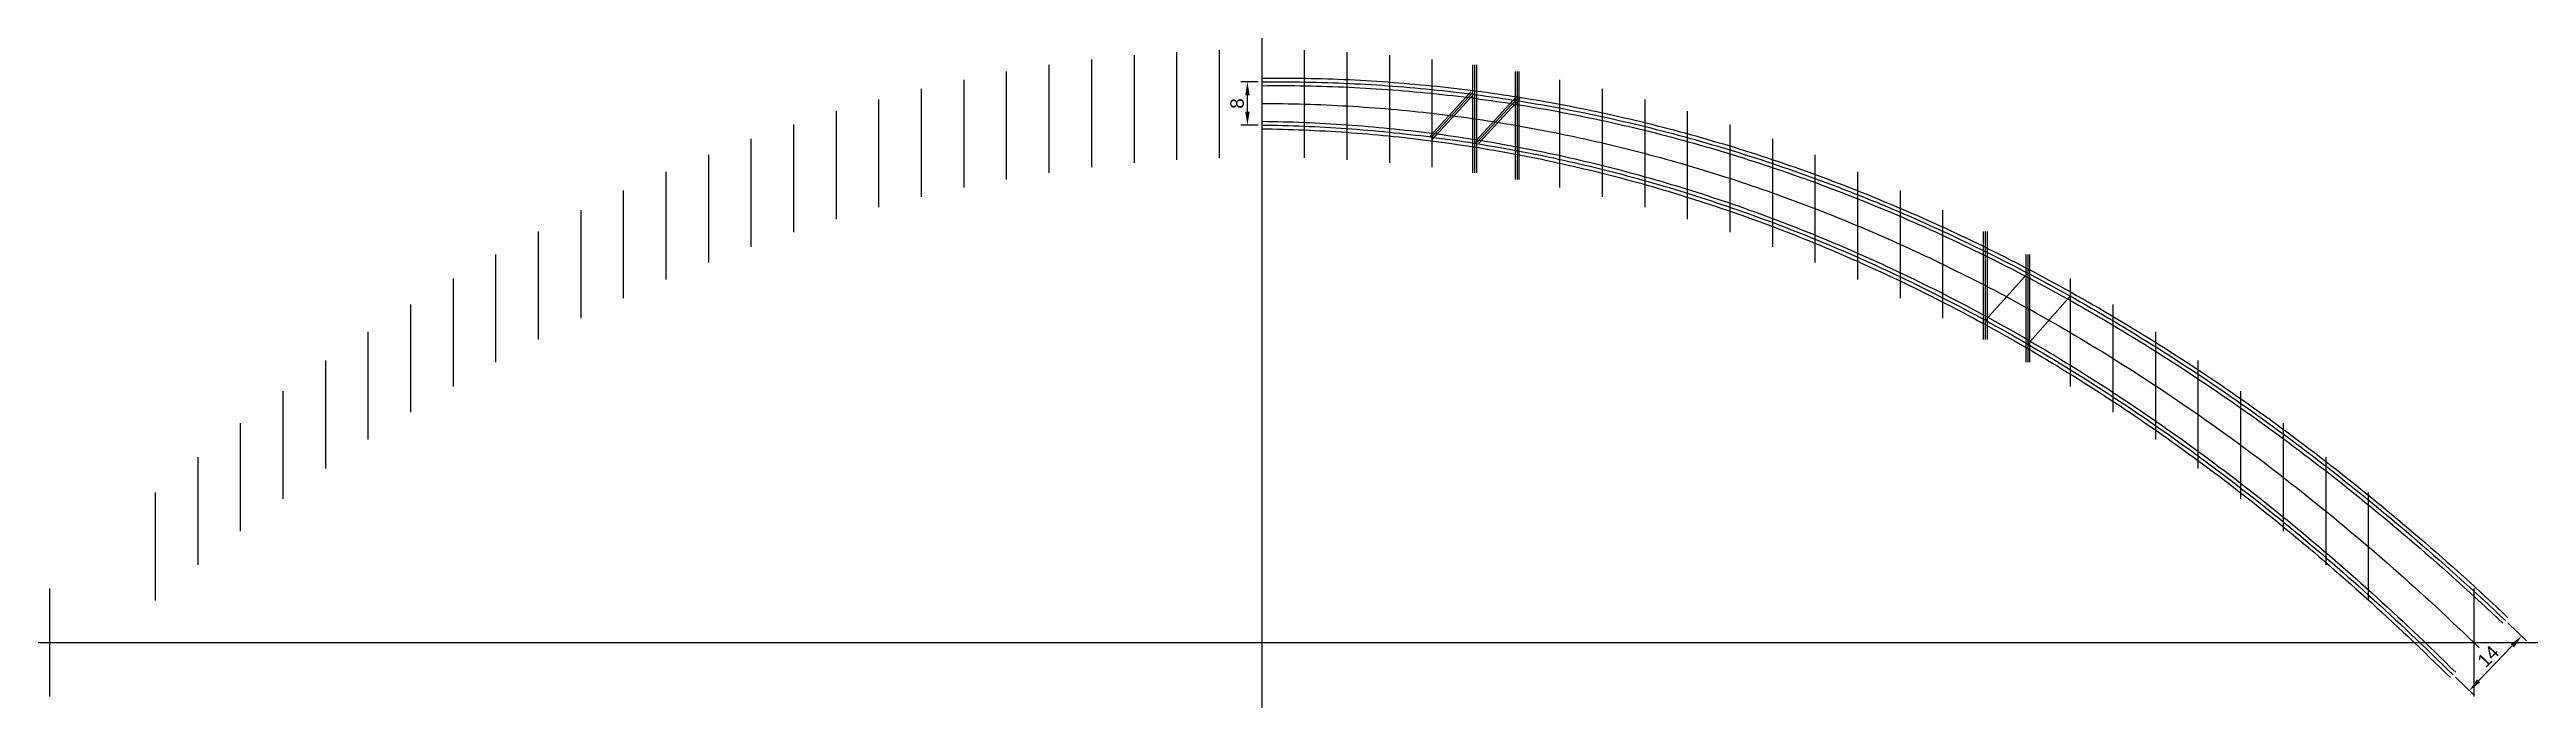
# Model space of a CAD drawing. Header units: millimetres. Extents: x -225 to 235, y -110 to 10.
import ezdxf

# ---------------------------------------------------------------- set-up
doc = ezdxf.new("R2010")
doc.units = ezdxf.units.MM
doc.styles.get("Standard").update_dxf_attribs({"font": 'arial.ttf'})
doc.dimstyles.new('ISO-25', dxfattribs={"dimtxt": 2.5, "dimasz": 2.5, "dimexe": 1.25, "dimexo": 0.625, "dimtad": 1, "dimtxsty": 'Standard', "dimcen": 2.5, "dimadec": 0, "dimazin": 0, "dimtfac": 1, "dimtmove": 0, "dimatfit": 3, "dimfxl": 0, "dimarcsym": 0})

# ---------------------------------------------------------------- blocks, each defined once
blk = doc.blocks.new('a')
for p, q in [((-3.74, -3.03), (4.47, 4.67)), ((-3.5, -3.29), (4.72, 4.43)), ((-3.26, -3.54), (4.98, 4.19))]:
    blk.add_line(p, q)
blk = doc.blocks.new('*D3')
at = {"color": 0, "lineweight": -2, "transparency": 16777216}
for p, q in [((231.3, -96.35), (234.77, -99.69)), ((232.14, -100.62), (225.89, -107.11)), ((221.6, -106.44), (225.06, -109.78))]:
    blk.add_line(p, q, dxfattribs=at)
at = {"color": 0, "transparency": 16777216}
for points in [[(231.84, -100.33), (232.44, -100.91), (233.87, -98.82)], [(225.59, -106.82), (226.19, -107.4), (224.16, -108.91)]]:
    blk.add_solid(points, dxfattribs=at)
at = {"layer": 'Defpoints', "color": 0, "transparency": 16777216}
for p in [(230.85, -95.92), (221.15, -106.01), (224.16, -108.91)]:
    blk.add_point(p, dxfattribs=at)
at = {"color": 0, "transparency": 16777216, "insert": (227.66, -102.56), "char_height": 2.5, "attachment_point": 5, "rotation": 46.0917}
blk.add_mtext('14', dxfattribs=at)
blk = doc.blocks.new('*D4')
at = {"color": 0, "lineweight": -2, "transparency": 16777216}
for p, q in [((-0.63, 4), (-3.9, 4)), ((-2.65, -1.5), (-2.65, 1.5)), ((-0.63, -4), (-3.9, -4))]:
    blk.add_line(p, q, dxfattribs=at)
at = {"color": 0, "transparency": 16777216}
for points in [[(-3.06, 1.5), (-2.23, 1.5), (-2.65, 4)], [(-3.06, -1.5), (-2.23, -1.5), (-2.65, -4)]]:
    blk.add_solid(points, dxfattribs=at)
at = {"layer": 'Defpoints', "color": 0, "transparency": 16777216}
for p in [(-2.65, 4), (0, 4), (0, -4)]:
    blk.add_point(p, dxfattribs=at)
at = {"color": 0, "transparency": 16777216, "insert": (-4.55, 0), "char_height": 2.5, "attachment_point": 5, "rotation": 90}
blk.add_mtext('8', dxfattribs=at)

msp = doc.modelspace()

# ---------------------------------------------------------------- linework, layer by layer
for p, q in [((-15.8, 9.546), (-15.8, -10.454)), ((-7.9, 9.887), (-7.9, -10.113)), ((0, 10), (0, -10)), ((0, 10), (0, -10)), ((7.9, 9.887), (7.9, -10.113)), ((15.8, 9.546), (15.8, -10.454)), ((-47.4, 5.903), (-47.4, -14.097)), ((-39.5, 7.158), (-39.5, -12.842)), ((-31.6, 8.183), (-31.6, -11.817)), ((-23.7, 8.979), (-23.7, -11.021)), ((23.7, 8.979), (23.7, -11.021)), ((31.6, 8.183), (31.6, -11.817)), ((39.15, 7.158), (39.15, -12.842)), ((39.5, 7.158), (39.5, -12.842)), ((39.85, 7.158), (39.85, -12.842)), ((47.05, 5.903), (47.05, -14.097)), ((47.4, 5.903), (47.4, -14.097)), ((47.75, 5.903), (47.75, -14.097)), ((-71.1, 0.738), (-71.1, -19.262)), ((-63.2, 2.695), (-63.2, -17.305)), ((-55.3, 4.416), (-55.3, -15.584)), ((55.3, 4.416), (55.3, -15.584)), ((63.2, 2.695), (63.2, -17.305)), ((71.1, 0.738), (71.1, -19.262)), ((-86.9, -3.894), (-86.9, -23.894)), ((-79, -1.457), (-79, -21.457)), ((79, -1.457), (79, -21.457)), ((86.9, -3.894), (86.9, -23.894)), ((-94.8, -6.574), (-94.8, -26.574)), ((39.85, -6.715), (39.739, -7.407)), ((94.8, -6.574), (94.8, -26.574)), ((-110.6, -12.681), (-110.6, -32.681)), ((-102.7, -9.502), (-102.7, -29.502)), ((102.7, -9.502), (102.7, -29.502)), ((110.6, -12.681), (110.6, -32.681)), ((-118.5, -16.115), (-118.5, -36.115)), ((118.5, -16.115), (118.5, -36.115)), ((-126.4, -19.809), (-126.4, -39.809)), ((126.4, -19.809), (126.4, -39.809)), ((-134.3, -23.766), (-134.3, -43.766)), ((133.95, -23.766), (133.95, -43.766)), ((134.3, -23.766), (134.3, -43.766)), ((134.65, -23.766), (134.65, -43.766)), ((-142.2, -27.992), (-142.2, -47.992)), ((142.2, -31.463), (134.334, -40.215)), ((141.85, -27.992), (141.85, -47.992)), ((142.2, -27.992), (142.2, -47.992)), ((142.55, -27.992), (142.55, -47.992)), ((-150.1, -32.493), (-150.1, -52.493)), ((150.1, -35.745), (142.2, -44.643)), ((150.1, -32.493), (150.1, -52.493)), ((-158, -37.274), (-158, -57.274)), ((158, -37.274), (158, -57.274)), ((-165.9, -42.34), (-165.9, -62.34)), ((165.9, -42.34), (165.9, -62.34)), ((-173.8, -47.698), (-173.8, -67.698)), ((173.8, -47.698), (173.8, -67.698)), ((-181.7, -53.355), (-181.7, -73.355)), ((181.7, -53.355), (181.7, -73.355)), ((-189.6, -59.318), (-189.6, -79.318)), ((189.6, -59.318), (189.6, -79.318)), ((-197.5, -65.594), (-197.5, -85.594)), ((197.5, -65.594), (197.5, -85.594)), ((-205.4, -72.191), (-205.4, -92.191)), ((205.4, -72.191), (205.4, -92.191)), ((-225, -90), (-225, -110)), ((225, -90), (225, -110))]:
    msp.add_line(p, q)
for p, direction in [((0, 0), (0, -1)), ((225, -100), (1, 0))]:
    msp.add_xline(p, direction)
for points in [[(-0.007, 4.7), (1.009, 4.71), (2.026, 4.716), (3.043, 4.719), (4.061, 4.718), (5.078, 4.713), (6.096, 4.705), (7.113, 4.693), (8.131, 4.677), (9.149, 4.657), (10.167, 4.634), (11.185, 4.607), (12.203, 4.577), (13.221, 4.542), (14.239, 4.504), (15.258, 4.463), (16.276, 4.417), (17.294, 4.368), (18.313, 4.315), (19.332, 4.258), (20.35, 4.198), (21.369, 4.134), (22.388, 4.066), (23.407, 3.995), (24.426, 3.92), (25.445, 3.841), (26.464, 3.758), (27.483, 3.672), (28.503, 3.582), (29.522, 3.488), (30.542, 3.39), (31.561, 3.289), (32.581, 3.184), (33.6, 3.075), (34.62, 2.963), (35.64, 2.847), (36.66, 2.726), (37.68, 2.603), (38.7, 2.475), (39.72, 2.344), (40.74, 2.209), (41.761, 2.07), (42.781, 1.928), (43.802, 1.781), (44.822, 1.631), (45.843, 1.477), (46.863, 1.319), (47.884, 1.158), (48.905, 0.993), (49.926, 0.824), (50.947, 0.651), (51.968, 0.474), (52.989, 0.294), (54.01, 0.11), (55.031, -0.078), (56.052, -0.27), (57.074, -0.466), (58.095, -0.666), (59.116, -0.869), (60.138, -1.076), (61.159, -1.287), (62.181, -1.502), (63.203, -1.721), (64.225, -1.943), (65.247, -2.17), (66.268, -2.4), (67.29, -2.634), (68.312, -2.872), (69.335, -3.114), (70.357, -3.36), (71.379, -3.609), (72.401, -3.863), (73.424, -4.12), (74.446, -4.381), (75.468, -4.647), (76.491, -4.916), (77.514, -5.189), (78.536, -5.466), (79.559, -5.747), (80.582, -6.032), (81.604, -6.32), (82.627, -6.613), (83.65, -6.91), (84.673, -7.211), (85.696, -7.515), (86.719, -7.824), (87.742, -8.136), (88.766, -8.453), (89.789, -8.773), (90.812, -9.098), (91.836, -9.426), (92.859, -9.759), (93.882, -10.095), (94.906, -10.436), (95.93, -10.781), (96.953, -11.129), (97.977, -11.482), (99.001, -11.839), (100.024, -12.2), (101.048, -12.564), (102.072, -12.933), (103.096, -13.306), (104.12, -13.684), (105.144, -14.065), (106.168, -14.45), (107.192, -14.84), (108.216, -15.233), (109.24, -15.631), (110.265, -16.033), (111.289, -16.438), (112.313, -16.849), (113.338, -17.263), (114.362, -17.681), (115.387, -18.104), (116.411, -18.531), (117.436, -18.962), (118.46, -19.397), (119.485, -19.836), (120.51, -20.28), (121.534, -20.728), (122.559, -21.18), (123.584, -21.636), (124.609, -22.097), (125.634, -22.562), (126.659, -23.031), (127.684, -23.504), (128.709, -23.982), (129.734, -24.464), (130.759, -24.95), (131.784, -25.441), (132.809, -25.936), (133.834, -26.435), (134.86, -26.939), (135.885, -27.447), (136.91, -27.959), (137.936, -28.476), (138.961, -28.997), (139.987, -29.523), (141.012, -30.053), (142.037, -30.587), (143.063, -31.126), (144.089, -31.669), (145.114, -32.217), (146.14, -32.769), (147.166, -33.326), (148.191, -33.887), (149.217, -34.453), (150.243, -35.023), (151.269, -35.597), (152.294, -36.177), (153.32, -36.76), (154.346, -37.349), (155.372, -37.941), (156.398, -38.539), (157.424, -39.141), (158.45, -39.748), (159.476, -40.359), (160.502, -40.975), (161.528, -41.595), (162.554, -42.22), (163.581, -42.85), (164.607, -43.485), (165.633, -44.124), (166.659, -44.768), (167.686, -45.416), (168.712, -46.07), (169.738, -46.728), (170.765, -47.39), (171.791, -48.058), (172.817, -48.73), (173.844, -49.407), (174.87, -50.089), (175.897, -50.776), (176.923, -51.468), (177.95, -52.164), (178.977, -52.865), (180.003, -53.571), (181.03, -54.282), (182.056, -54.998), (183.083, -55.719), (184.11, -56.445), (185.137, -57.176), (186.163, -57.911), (187.19, -58.652), (188.217, -59.397), (189.244, -60.148), (190.271, -60.904), (191.297, -61.664), (192.324, -62.43), (193.351, -63.201), (194.378, -63.976), (195.405, -64.757), (196.432, -65.543), (197.459, -66.334), (198.486, -67.13), (199.513, -67.932), (200.54, -68.738), (201.567, -69.55), (202.594, -70.367), (203.621, -71.189), (204.649, -72.016), (205.676, -72.849), (206.703, -73.687), (207.73, -74.53), (208.757, -75.378), (209.785, -76.232), (210.812, -77.091), (211.839, -77.955), (212.867, -78.825), (213.894, -79.7), (214.921, -80.581), (215.949, -81.467), (216.976, -82.358), (218.003, -83.255), (219.031, -84.157), (220.058, -85.065), (221.086, -85.978), (222.113, -86.896), (223.141, -87.821), (224.168, -88.751), (225.196, -89.686), (226.224, -90.627), (227.251, -91.573), (228.279, -92.526), (229.306, -93.483), (230.337, -94.449), (231.34, -95.415)], [(0, 4), (1.015, 4.01), (2.029, 4.016), (3.044, 4.019), (4.059, 4.018), (5.074, 4.013), (6.089, 4.005), (7.104, 3.993), (8.119, 3.977), (9.134, 3.958), (10.15, 3.934), (11.165, 3.908), (12.181, 3.877), (13.196, 3.843), (14.212, 3.805), (15.228, 3.763), (16.243, 3.718), (17.259, 3.669), (18.275, 3.616), (19.291, 3.56), (20.308, 3.499), (21.324, 3.436), (22.34, 3.368), (23.357, 3.297), (24.373, 3.222), (25.39, 3.143), (26.406, 3.061), (27.423, 2.974), (28.44, 2.885), (29.457, 2.791), (30.474, 2.694), (31.491, 2.593), (32.508, 2.488), (33.525, 2.379), (34.542, 2.267), (35.559, 2.151), (36.577, 2.031), (37.594, 1.908), (38.612, 1.781), (39.63, 1.65), (40.647, 1.515), (41.665, 1.377), (42.683, 1.234), (43.701, 1.088), (44.719, 0.939), (45.737, 0.785), (46.755, 0.628), (47.773, 0.467), (48.792, 0.302), (49.81, 0.133), (50.828, -0.039), (51.847, -0.215), (52.866, -0.395), (53.884, -0.579), (54.903, -0.767), (55.922, -0.958), (56.941, -1.153), (57.959, -1.352), (58.978, -1.555), (59.998, -1.762), (61.017, -1.972), (62.036, -2.187), (63.055, -2.405), (64.074, -2.627), (65.094, -2.853), (66.113, -3.082), (67.133, -3.316), (68.152, -3.553), (69.172, -3.795), (70.192, -4.04), (71.212, -4.289), (72.231, -4.542), (73.251, -4.799), (74.271, -5.059), (75.291, -5.324), (76.312, -5.592), (77.332, -5.865), (78.352, -6.141), (79.372, -6.421), (80.393, -6.706), (81.413, -6.994), (82.433, -7.286), (83.454, -7.582), (84.475, -7.882), (85.495, -8.186), (86.516, -8.494), (87.537, -8.805), (88.558, -9.121), (89.578, -9.441), (90.599, -9.765), (91.62, -10.093), (92.641, -10.424), (93.663, -10.76), (94.684, -11.1), (95.705, -11.444), (96.726, -11.792), (97.748, -12.143), (98.769, -12.499), (99.79, -12.859), (100.812, -13.223), (101.834, -13.592), (102.855, -13.964), (103.877, -14.34), (104.899, -14.72), (105.92, -15.105), (106.942, -15.493), (107.964, -15.886), (108.986, -16.283), (110.008, -16.684), (111.03, -17.089), (112.052, -17.498), (113.074, -17.911), (114.096, -18.329), (115.119, -18.751), (116.141, -19.176), (117.163, -19.606), (118.186, -20.041), (119.208, -20.479), (120.23, -20.922), (121.253, -21.369), (122.276, -21.82), (123.298, -22.275), (124.321, -22.735), (125.344, -23.199), (126.366, -23.667), (127.389, -24.139), (128.412, -24.616), (129.435, -25.097), (130.458, -25.582), (131.481, -26.072), (132.504, -26.566), (133.527, -27.064), (134.55, -27.567), (135.573, -28.073), (136.596, -28.585), (137.62, -29.101), (138.643, -29.621), (139.666, -30.145), (140.69, -30.674), (141.713, -31.207), (142.736, -31.745), (143.76, -32.287), (144.783, -32.834), (145.807, -33.385), (146.831, -33.94), (147.854, -34.5), (148.878, -35.065), (149.902, -35.634), (150.925, -36.207), (151.949, -36.786), (152.973, -37.368), (153.997, -37.955), (155.021, -38.547), (156.045, -39.143), (157.069, -39.744), (158.093, -40.35), (159.117, -40.96), (160.141, -41.574), (161.165, -42.194), (162.189, -42.818), (163.214, -43.446), (164.238, -44.079), (165.262, -44.717), (166.286, -45.36), (167.311, -46.007), (168.335, -46.66), (169.36, -47.316), (170.384, -47.978), (171.408, -48.644), (172.433, -49.315), (173.458, -49.991), (174.482, -50.672), (175.507, -51.357), (176.531, -52.048), (177.556, -52.743), (178.581, -53.443), (179.606, -54.148), (180.63, -54.857), (181.655, -55.572), (182.68, -56.291), (183.705, -57.016), (184.73, -57.745), (185.755, -58.48), (186.78, -59.219), (187.805, -59.963), (188.83, -60.712), (189.855, -61.467), (190.88, -62.226), (191.905, -62.99), (192.93, -63.76), (193.955, -64.534), (194.98, -65.314), (196.006, -66.098), (197.031, -66.888), (198.056, -67.683), (199.082, -68.483), (200.107, -69.288), (201.132, -70.099), (202.158, -70.914), (203.183, -71.735), (204.209, -72.561), (205.234, -73.392), (206.26, -74.229), (207.285, -75.07), (208.311, -75.917), (209.336, -76.77), (210.362, -77.627), (211.388, -78.49), (212.413, -79.359), (213.439, -80.232), (214.465, -81.111), (215.491, -81.996), (216.517, -82.886), (217.542, -83.781), (218.568, -84.682), (219.594, -85.588), (220.62, -86.5), (221.646, -87.418), (222.672, -88.34), (223.698, -89.269), (224.724, -90.203), (225.75, -91.142), (226.776, -92.088), (227.802, -93.038), (228.828, -93.995), (229.855, -94.957), (230.855, -95.919)], [(0, 0), (1, -0.002), (2, -0.007), (3, -0.016), (4, -0.029), (5, -0.045), (6, -0.065), (7, -0.089), (8, -0.116), (9, -0.147), (10, -0.182), (11, -0.22), (12, -0.262), (13, -0.307), (14, -0.356), (15, -0.409), (16, -0.465), (17, -0.525), (18, -0.589), (19, -0.656), (20, -0.727), (21, -0.802), (22, -0.88), (23, -0.962), (24, -1.048), (25, -1.137), (26, -1.23), (27, -1.326), (28, -1.426), (29, -1.53), (30, -1.638), (31, -1.749), (32, -1.864), (33, -1.982), (34, -2.104), (35, -2.23), (36, -2.36), (37, -2.493), (38, -2.63), (39, -2.77), (40, -2.915), (41, -3.063), (42, -3.214), (43, -3.37), (44, -3.529), (45, -3.692), (46, -3.858), (47, -4.028), (48, -4.202), (49, -4.38), (50, -4.561), (51, -4.746), (52, -4.935), (53, -5.127), (54, -5.324), (55, -5.524), (56, -5.727), (57, -5.935), (58, -6.146), (59, -6.361), (60, -6.58), (61, -6.803), (62, -7.029), (63, -7.259), (64, -7.493), (65, -7.73), (66, -7.972), (67, -8.217), (68, -8.466), (69, -8.719), (70, -8.976), (71, -9.236), (72, -9.5), (73, -9.768), (74, -10.04), (75, -10.316), (76, -10.596), (77, -10.879), (78, -11.166), (79, -11.457), (80, -11.752), (81, -12.051), (82, -12.354), (83, -12.661), (84, -12.971), (85, -13.286), (86, -13.604), (87, -13.926), (88, -14.252), (89, -14.582), (90, -14.916), (91, -15.254), (92, -15.596), (93, -15.942), (94, -16.291), (95, -16.645), (96, -17.003), (97, -17.364), (98, -17.73), (99, -18.1), (100, -18.473), (101, -18.851), (102, -19.232), (103, -19.618), (104, -20.008), (105, -20.401), (106, -20.799), (107, -21.201), (108, -21.607), (109, -22.017), (110, -22.431), (111, -22.849), (112, -23.271), (113, -23.697), (114, -24.127), (115, -24.562), (116, -25.001), (117, -25.443), (118, -25.89), (119, -26.341), (120, -26.796), (121, -27.256), (122, -27.719), (123, -28.187), (124, -28.659), (125, -29.135), (126, -29.615), (127, -30.1), (128, -30.589), (129, -31.082), (130, -31.579), (131, -32.081), (132, -32.586), (133, -33.096), (134, -33.611), (135, -34.13), (136, -34.653), (137, -35.18), (138, -35.712), (139, -36.248), (140, -36.788), (141, -37.333), (142, -37.882), (143, -38.436), (144, -38.994), (145, -39.556), (146, -40.123), (147, -40.694), (148, -41.27), (149, -41.85), (150, -42.434), (151, -43.023), (152, -43.617), (153, -44.215), (154, -44.818), (155, -45.425), (156, -46.037), (157, -46.653), (158, -47.274), (159, -47.899), (160, -48.529), (161, -49.163), (162, -49.803), (163, -50.446), (164, -51.095), (165, -51.748), (166, -52.406), (167, -53.068), (168, -53.735), (169, -54.407), (170, -55.084), (171, -55.765), (172, -56.451), (173, -57.142), (174, -57.838), (175, -58.538), (176, -59.243), (177, -59.953), (178, -60.668), (179, -61.388), (180, -62.112), (181, -62.842), (182, -63.576), (183, -64.315), (184, -65.059), (185, -65.808), (186, -66.562), (187, -67.321), (188, -68.085), (189, -68.854), (190, -69.628), (191, -70.407), (192, -71.191), (193, -71.98), (194, -72.774), (195, -73.574), (196, -74.378), (197, -75.187), (198, -76.002), (199, -76.822), (200, -77.647), (201, -78.477), (202, -79.312), (203, -80.153), (204, -80.999), (205, -81.85), (206, -82.706), (207, -83.567), (208, -84.434), (209, -85.306), (210, -86.184), (211, -87.067), (212, -87.955), (213, -88.849), (214, -89.748), (215, -90.652), (216, -91.562), (217, -92.478), (218, -93.399), (219, -94.325), (220, -95.257), (221, -96.194), (222, -97.137), (223, -98.086), (224, -99.04), (225, -100), (226, -100.963)], [(0.007, 3.3), (1.02, 3.31), (2.032, 3.316), (3.045, 3.319), (4.057, 3.318), (5.069, 3.313), (6.082, 3.305), (7.094, 3.293), (8.107, 3.277), (9.12, 3.258), (10.132, 3.235), (11.145, 3.208), (12.158, 3.177), (13.171, 3.143), (14.184, 3.105), (15.198, 3.064), (16.211, 3.019), (17.224, 2.97), (18.238, 2.917), (19.251, 2.861), (20.265, 2.801), (21.279, 2.737), (22.292, 2.67), (23.306, 2.598), (24.32, 2.524), (25.334, 2.445), (26.348, 2.363), (27.363, 2.277), (28.377, 2.187), (29.391, 2.094), (30.406, 1.997), (31.42, 1.896), (32.435, 1.792), (33.449, 1.683), (34.464, 1.571), (35.479, 1.456), (36.494, 1.336), (37.509, 1.213), (38.524, 1.086), (39.539, 0.956), (40.554, 0.821), (41.569, 0.683), (42.585, 0.541), (43.6, 0.396), (44.616, 0.246), (45.631, 0.093), (46.647, -0.064), (47.663, -0.224), (48.679, -0.389), (49.694, -0.557), (50.71, -0.729), (51.726, -0.905), (52.742, -1.084), (53.759, -1.268), (54.775, -1.455), (55.791, -1.646), (56.808, -1.841), (57.824, -2.039), (58.841, -2.241), (59.857, -2.448), (60.874, -2.658), (61.891, -2.871), (62.907, -3.089), (63.924, -3.311), (64.941, -3.536), (65.958, -3.765), (66.975, -3.998), (67.992, -4.235), (69.01, -4.476), (70.027, -4.72), (71.044, -4.969), (72.062, -5.221), (73.079, -5.477), (74.097, -5.737), (75.114, -6.001), (76.132, -6.269), (77.15, -6.541), (78.168, -6.817), (79.186, -7.096), (80.204, -7.38), (81.222, -7.667), (82.24, -7.958), (83.258, -8.254), (84.276, -8.553), (85.294, -8.856), (86.313, -9.163), (87.331, -9.474), (88.35, -9.79), (89.368, -10.109), (90.387, -10.432), (91.405, -10.759), (92.424, -11.09), (93.443, -11.425), (94.462, -11.764), (95.48, -12.107), (96.499, -12.454), (97.518, -12.805), (98.538, -13.16), (99.557, -13.519), (100.576, -13.882), (101.595, -14.25), (102.614, -14.621), (103.634, -14.996), (104.653, -15.376), (105.673, -15.76), (106.692, -16.147), (107.712, -16.539), (108.731, -16.935), (109.751, -17.335), (110.771, -17.739), (111.791, -18.147), (112.811, -18.56), (113.831, -18.976), (114.851, -19.397), (115.871, -19.822), (116.891, -20.251), (117.911, -20.685), (118.931, -21.122), (119.951, -21.564), (120.972, -22.01), (121.992, -22.46), (123.012, -22.914), (124.033, -23.373), (125.053, -23.836), (126.074, -24.303), (127.095, -24.774), (128.115, -25.25), (129.136, -25.73), (130.157, -26.214), (131.177, -26.703), (132.198, -27.196), (133.219, -27.693), (134.24, -28.194), (135.261, -28.7), (136.282, -29.21), (137.303, -29.725), (138.325, -30.244), (139.346, -30.767), (140.367, -31.295), (141.388, -31.827), (142.41, -32.364), (143.431, -32.905), (144.453, -33.451), (145.474, -34.001), (146.496, -34.555), (147.517, -35.114), (148.539, -35.677), (149.561, -36.245), (150.582, -36.818), (151.604, -37.395), (152.626, -37.976), (153.648, -38.562), (154.67, -39.152), (155.692, -39.748), (156.714, -40.347), (157.736, -40.952), (158.758, -41.56), (159.78, -42.174), (160.802, -42.792), (161.824, -43.415), (162.846, -44.042), (163.869, -44.674), (164.891, -45.311), (165.913, -45.952), (166.936, -46.599), (167.958, -47.249), (168.981, -47.905), (170.003, -48.565), (171.026, -49.23), (172.048, -49.9), (173.071, -50.575), (174.094, -51.254), (175.117, -51.938), (176.139, -52.628), (177.162, -53.321), (178.185, -54.02), (179.208, -54.724), (180.231, -55.432), (181.254, -56.145), (182.277, -56.864), (183.3, -57.587), (184.323, -58.315), (185.346, -59.048), (186.369, -59.786), (187.392, -60.529), (188.416, -61.277), (189.439, -62.03), (190.462, -62.788), (191.486, -63.551), (192.509, -64.319), (193.532, -65.092), (194.556, -65.87), (195.579, -66.654), (196.603, -67.442), (197.627, -68.236), (198.65, -69.034), (199.674, -69.838), (200.697, -70.647), (201.721, -71.461), (202.745, -72.281), (203.769, -73.105), (204.793, -73.935), (205.816, -74.77), (206.84, -75.611), (207.864, -76.456), (208.888, -77.307), (209.912, -78.164), (210.936, -79.025), (211.96, -79.892), (212.984, -80.765), (214.009, -81.642), (215.033, -82.525), (216.057, -83.414), (217.081, -84.308), (218.106, -85.207), (219.13, -86.112), (220.154, -87.023), (221.179, -87.939), (222.203, -88.86), (223.228, -89.787), (224.252, -90.72), (225.277, -91.658), (226.301, -92.602), (227.326, -93.551), (228.35, -94.506), (229.372, -95.464), (230.369, -96.424)], [(0, -4), (0.985, -4.014), (1.971, -4.031), (2.956, -4.052), (3.941, -4.076), (4.926, -4.104), (5.911, -4.136), (6.896, -4.171), (7.881, -4.21), (8.866, -4.252), (9.85, -4.298), (10.835, -4.347), (11.819, -4.4), (12.804, -4.457), (13.788, -4.517), (14.772, -4.581), (15.757, -4.648), (16.741, -4.719), (17.725, -4.794), (18.709, -4.872), (19.692, -4.954), (20.676, -5.039), (21.66, -5.128), (22.643, -5.221), (23.627, -5.317), (24.61, -5.416), (25.594, -5.52), (26.577, -5.627), (27.56, -5.737), (28.543, -5.851), (29.526, -5.969), (30.509, -6.09), (31.492, -6.215), (32.475, -6.344), (33.458, -6.476), (34.441, -6.612), (35.423, -6.751), (36.406, -6.894), (37.388, -7.04), (38.37, -7.191), (39.353, -7.345), (40.335, -7.502), (41.317, -7.663), (42.299, -7.828), (43.281, -7.996), (44.263, -8.168), (45.245, -8.344), (46.227, -8.523), (47.208, -8.706), (48.19, -8.893), (49.172, -9.083), (50.153, -9.277), (51.134, -9.475), (52.116, -9.676), (53.097, -9.881), (54.078, -10.089), (55.059, -10.302), (56.041, -10.518), (57.022, -10.737), (58.002, -10.961), (58.983, -11.188), (59.964, -11.418), (60.945, -11.653), (61.926, -11.891), (62.906, -12.133), (63.887, -12.378), (64.867, -12.628), (65.848, -12.881), (66.828, -13.137), (67.808, -13.398), (68.788, -13.662), (69.769, -13.93), (70.749, -14.202), (71.729, -14.477), (72.709, -14.756), (73.688, -15.039), (74.668, -15.326), (75.648, -15.617), (76.628, -15.911), (77.607, -16.209), (78.587, -16.511), (79.567, -16.817), (80.546, -17.126), (81.525, -17.439), (82.505, -17.757), (83.484, -18.078), (84.463, -18.402), (85.442, -18.731), (86.422, -19.063), (87.401, -19.4), (88.38, -19.74), (89.359, -20.084), (90.337, -20.432), (91.316, -20.784), (92.295, -21.139), (93.274, -21.499), (94.252, -21.862), (95.231, -22.229), (96.21, -22.601), (97.188, -22.976), (98.166, -23.355), (99.145, -23.738), (100.123, -24.125), (101.101, -24.516), (102.08, -24.911), (103.058, -25.309), (104.036, -25.712), (105.014, -26.119), (105.992, -26.53), (106.97, -26.945), (107.948, -27.363), (108.926, -27.786), (109.904, -28.213), (110.881, -28.644), (111.859, -29.078), (112.837, -29.517), (113.814, -29.96), (114.792, -30.407), (115.77, -30.858), (116.747, -31.314), (117.724, -31.773), (118.702, -32.236), (119.679, -32.704), (120.656, -33.175), (121.634, -33.651), (122.611, -34.131), (123.588, -34.615), (124.565, -35.103), (125.542, -35.595), (126.519, -36.092), (127.496, -36.592), (128.473, -37.097), (129.45, -37.606), (130.427, -38.12), (131.404, -38.637), (132.38, -39.159), (133.357, -39.685), (134.334, -40.215), (135.31, -40.75), (136.287, -41.288), (137.264, -41.831), (138.24, -42.379), (139.217, -42.93), (140.193, -43.487), (141.169, -44.047), (142.146, -44.612), (143.122, -45.181), (144.098, -45.754), (145.075, -46.332), (146.051, -46.914), (147.027, -47.501), (148.003, -48.092), (148.979, -48.687), (149.955, -49.287), (150.931, -49.891), (151.907, -50.5), (152.883, -51.113), (153.859, -51.731), (154.835, -52.353), (155.811, -52.98), (156.786, -53.611), (157.762, -54.247), (158.738, -54.888), (159.714, -55.533), (160.689, -56.182), (161.665, -56.836), (162.64, -57.495), (163.616, -58.158), (164.592, -58.826), (165.567, -59.499), (166.542, -60.176), (167.518, -60.858), (168.493, -61.545), (169.469, -62.236), (170.444, -62.932), (171.419, -63.633), (172.394, -64.339), (173.37, -65.049), (174.345, -65.764), (175.32, -66.484), (176.295, -67.208), (177.27, -67.938), (178.245, -68.672), (179.22, -69.411), (180.195, -70.155), (181.17, -70.904), (182.145, -71.658), (183.12, -72.417), (184.095, -73.18), (185.07, -73.949), (186.045, -74.722), (187.02, -75.501), (187.994, -76.284), (188.969, -77.072), (189.944, -77.866), (190.918, -78.664), (191.893, -79.468), (192.868, -80.276), (193.842, -81.09), (194.817, -81.909), (195.791, -82.733), (196.766, -83.562), (197.74, -84.396), (198.715, -85.235), (199.689, -86.08), (200.664, -86.929), (201.638, -87.784), (202.612, -88.645), (203.587, -89.51), (204.561, -90.381), (205.535, -91.257), (206.509, -92.138), (207.483, -93.024), (208.458, -93.916), (209.432, -94.814), (210.406, -95.716), (211.38, -96.624), (212.354, -97.538), (213.328, -98.457), (214.302, -99.381), (215.276, -100.311), (216.25, -101.246), (217.224, -102.187), (218.198, -103.134), (219.172, -104.086), (220.145, -105.043), (221.145, -106.006)], [(0.01, -3.3), (0.996, -3.314), (1.984, -3.331), (2.972, -3.352), (3.96, -3.376), (4.947, -3.404), (5.935, -3.436), (6.922, -3.471), (7.91, -3.51), (8.897, -3.553), (9.884, -3.599), (10.871, -3.648), (11.858, -3.701), (12.845, -3.758), (13.832, -3.819), (14.819, -3.883), (15.806, -3.95), (16.792, -4.021), (17.779, -4.096), (18.765, -4.174), (19.752, -4.256), (20.738, -4.342), (21.724, -4.431), (22.71, -4.524), (23.696, -4.62), (24.682, -4.72), (25.668, -4.824), (26.654, -4.931), (27.64, -5.042), (28.625, -5.156), (29.611, -5.274), (30.596, -5.396), (31.582, -5.521), (32.567, -5.65), (33.552, -5.782), (34.538, -5.918), (35.523, -6.058), (36.508, -6.201), (37.493, -6.348), (38.477, -6.499), (39.462, -6.653), (40.447, -6.811), (41.432, -6.973), (42.416, -7.138), (43.401, -7.307), (44.385, -7.479), (45.369, -7.655), (46.354, -7.835), (47.338, -8.018), (48.322, -8.205), (49.306, -8.396), (50.29, -8.591), (51.274, -8.789), (52.258, -8.99), (53.241, -9.196), (54.225, -9.405), (55.209, -9.618), (56.192, -9.834), (57.176, -10.055), (58.159, -10.278), (59.142, -10.506), (60.126, -10.737), (61.109, -10.972), (62.092, -11.211), (63.075, -11.453), (64.058, -11.7), (65.041, -11.95), (66.024, -12.203), (67.006, -12.461), (67.989, -12.722), (68.972, -12.987), (69.954, -13.255), (70.937, -13.528), (71.919, -13.804), (72.902, -14.084), (73.884, -14.367), (74.866, -14.655), (75.848, -14.946), (76.83, -15.241), (77.812, -15.54), (78.794, -15.842), (79.776, -16.149), (80.758, -16.459), (81.74, -16.773), (82.722, -17.091), (83.703, -17.413), (84.685, -17.738), (85.666, -18.068), (86.648, -18.401), (87.629, -18.738), (88.61, -19.079), (89.592, -19.424), (90.573, -19.773), (91.554, -20.125), (92.535, -20.482), (93.516, -20.842), (94.497, -21.206), (95.478, -21.575), (96.459, -21.947), (97.44, -22.323), (98.42, -22.703), (99.401, -23.087), (100.382, -23.474), (101.362, -23.866), (102.343, -24.262), (103.323, -24.662), (104.304, -25.065), (105.284, -25.473), (106.264, -25.885), (107.244, -26.301), (108.225, -26.72), (109.205, -27.144), (110.185, -27.572), (111.165, -28.004), (112.145, -28.439), (113.125, -28.879), (114.104, -29.323), (115.084, -29.771), (116.064, -30.223), (117.044, -30.679), (118.023, -31.14), (119.003, -31.604), (119.982, -32.073), (120.962, -32.545), (121.941, -33.022), (122.92, -33.503), (123.9, -33.988), (124.879, -34.477), (125.858, -34.971), (126.837, -35.468), (127.817, -35.97), (128.796, -36.476), (129.775, -36.986), (130.754, -37.5), (131.732, -38.019), (132.711, -38.542), (133.69, -39.069), (134.669, -39.6), (135.648, -40.136), (136.626, -40.676), (137.605, -41.22), (138.583, -41.769), (139.562, -42.322), (140.54, -42.879), (141.519, -43.44), (142.497, -44.006), (143.476, -44.576), (144.454, -45.151), (145.432, -45.73), (146.41, -46.313), (147.388, -46.901), (148.367, -47.493), (149.345, -48.09), (150.323, -48.691), (151.301, -49.297), (152.279, -49.907), (153.257, -50.521), (154.234, -51.14), (155.212, -51.764), (156.19, -52.392), (157.168, -53.024), (158.145, -53.661), (159.123, -54.303), (160.101, -54.949), (161.078, -55.6), (162.056, -56.256), (163.033, -56.916), (164.011, -57.58), (164.988, -58.249), (165.965, -58.923), (166.943, -59.602), (167.92, -60.285), (168.897, -60.973), (169.874, -61.666), (170.851, -62.363), (171.829, -63.065), (172.806, -63.772), (173.783, -64.484), (174.76, -65.2), (175.737, -65.921), (176.714, -66.647), (177.69, -67.378), (178.667, -68.114), (179.644, -68.854), (180.621, -69.599), (181.598, -70.35), (182.574, -71.105), (183.551, -71.865), (184.528, -72.63), (185.504, -73.4), (186.481, -74.174), (187.457, -74.954), (188.434, -75.739), (189.41, -76.529), (190.386, -77.324), (191.363, -78.123), (192.339, -78.928), (193.315, -79.738), (194.292, -80.553), (195.268, -81.374), (196.244, -82.199), (197.22, -83.029), (198.196, -83.865), (199.172, -84.706), (200.148, -85.551), (201.124, -86.403), (202.1, -87.259), (203.076, -88.12), (204.052, -88.987), (205.028, -89.859), (206.004, -90.737), (206.98, -91.619), (207.955, -92.507), (208.931, -93.401), (209.907, -94.3), (210.882, -95.204), (211.858, -96.113), (212.834, -97.028), (213.809, -97.948), (214.785, -98.874), (215.76, -99.806), (216.736, -100.742), (217.711, -101.685), (218.686, -102.632), (219.662, -103.586), (220.634, -104.541), (221.631, -105.501)], [(-0.01, -4.7), (0.974, -4.714), (1.957, -4.731), (2.94, -4.752), (3.923, -4.776), (4.905, -4.804), (5.888, -4.835), (6.87, -4.87), (7.852, -4.909), (8.834, -4.951), (9.817, -4.997), (10.799, -5.046), (11.781, -5.099), (12.762, -5.156), (13.744, -5.216), (14.726, -5.279), (15.707, -5.347), (16.689, -5.418), (17.671, -5.492), (18.652, -5.57), (19.633, -5.651), (20.614, -5.736), (21.596, -5.825), (22.577, -5.917), (23.558, -6.013), (24.539, -6.113), (25.519, -6.216), (26.5, -6.322), (27.481, -6.433), (28.461, -6.546), (29.442, -6.664), (30.422, -6.785), (31.403, -6.909), (32.383, -7.038), (33.363, -7.169), (34.343, -7.305), (35.324, -7.444), (36.304, -7.586), (37.283, -7.733), (38.263, -7.882), (39.243, -8.036), (40.223, -8.193), (41.202, -8.354), (42.182, -8.518), (43.162, -8.686), (44.141, -8.858), (45.12, -9.033), (46.1, -9.212), (47.079, -9.394), (48.058, -9.58), (49.037, -9.77), (50.016, -9.964), (50.995, -10.161), (51.974, -10.361), (52.953, -10.566), (53.932, -10.774), (54.91, -10.986), (55.889, -11.201), (56.867, -11.42), (57.846, -11.643), (58.824, -11.869), (59.803, -12.1), (60.781, -12.333), (61.759, -12.571), (62.737, -12.812), (63.715, -13.057), (64.693, -13.306), (65.671, -13.558), (66.649, -13.814), (67.627, -14.074), (68.605, -14.338), (69.583, -14.605), (70.56, -14.876), (71.538, -15.151), (72.516, -15.429), (73.493, -15.712), (74.47, -15.998), (75.448, -16.287), (76.425, -16.581), (77.402, -16.878), (78.38, -17.18), (79.357, -17.485), (80.334, -17.793), (81.311, -18.106), (82.288, -18.422), (83.265, -18.742), (84.242, -19.066), (85.219, -19.394), (86.195, -19.726), (87.172, -20.061), (88.149, -20.401), (89.125, -20.744), (90.102, -21.091), (91.078, -21.442), (92.055, -21.797), (93.031, -22.155), (94.008, -22.518), (94.984, -22.884), (95.96, -23.255), (96.936, -23.629), (97.912, -24.007), (98.889, -24.389), (99.865, -24.775), (100.841, -25.165), (101.817, -25.559), (102.792, -25.957), (103.768, -26.359), (104.744, -26.765), (105.72, -27.175), (106.696, -27.588), (107.671, -28.006), (108.647, -28.428), (109.623, -28.854), (110.598, -29.284), (111.574, -29.718), (112.549, -30.155), (113.524, -30.597), (114.5, -31.043), (115.475, -31.493), (116.45, -31.948), (117.426, -32.406), (118.401, -32.868), (119.376, -33.335), (120.351, -33.805), (121.326, -34.28), (122.301, -34.759), (123.276, -35.241), (124.251, -35.729), (125.226, -36.22), (126.201, -36.715), (127.176, -37.215), (128.151, -37.718), (129.125, -38.226), (130.1, -38.739), (131.075, -39.255), (132.05, -39.776), (133.024, -40.301), (133.999, -40.83), (134.973, -41.363), (135.948, -41.901), (136.922, -42.443), (137.897, -42.989), (138.871, -43.539), (139.846, -44.094), (140.82, -44.653), (141.794, -45.217), (142.769, -45.785), (143.743, -46.357), (144.717, -46.934), (145.691, -47.515), (146.665, -48.1), (147.64, -48.69), (148.614, -49.284), (149.588, -49.883), (150.562, -50.486), (151.536, -51.093), (152.51, -51.705), (153.484, -52.322), (154.458, -52.943), (155.431, -53.569), (156.405, -54.199), (157.379, -54.833), (158.353, -55.472), (159.327, -56.116), (160.3, -56.764), (161.274, -57.417), (162.248, -58.075), (163.221, -58.737), (164.195, -59.403), (165.169, -60.075), (166.142, -60.751), (167.116, -61.431), (168.089, -62.117), (169.063, -62.807), (170.036, -63.501), (171.01, -64.201), (171.983, -64.905), (172.957, -65.614), (173.93, -66.328), (174.903, -67.046), (175.877, -67.77), (176.85, -68.498), (177.823, -69.231), (178.797, -69.968), (179.77, -70.711), (180.743, -71.459), (181.716, -72.211), (182.689, -72.968), (183.663, -73.73), (184.636, -74.498), (185.609, -75.27), (186.582, -76.047), (187.555, -76.829), (188.528, -77.616), (189.501, -78.408), (190.474, -79.205), (191.447, -80.007), (192.42, -80.814), (193.393, -81.627), (194.366, -82.444), (195.339, -83.267), (196.311, -84.094), (197.284, -84.927), (198.257, -85.765), (199.23, -86.608), (200.203, -87.456), (201.175, -88.31), (202.148, -89.169), (203.121, -90.033), (204.094, -90.902), (205.066, -91.776), (206.039, -92.656), (207.012, -93.541), (207.984, -94.432), (208.957, -95.328), (209.929, -96.229), (210.902, -97.136), (211.874, -98.048), (212.847, -98.965), (213.819, -99.888), (214.792, -100.817), (215.764, -101.751), (216.737, -102.69), (217.709, -103.635), (218.682, -104.586), (219.657, -105.545), (220.66, -106.51)]]:
    msp.add_lwpolyline(points)
for centre in [(47.05, -0.127), (39.85, -6.715)]:
    msp.add_circle(centre, 0.08)

# ---------------------------------------------------------------- block references
at = {"color": 1, "rotation": 4.15400619895961}
for p in [(34.712, -2.842), (43.293, -3.593)]:
    msp.add_blockref('a', p, dxfattribs=at)

# ---------------------------------------------------------------- dimensions: what is measured, and where the dimension line sits
for p1, p2, distance, picture, middle in [((0, -4), (0, 4), 2.647, '*D4', (-4.548, 0)), ((230.855, -95.919), (221.145, -106.006), 4.185, '*D3', (227.661, -102.561))]:
    dim = msp.add_aligned_dim(p1=p1, p2=p2, distance=distance, dimstyle='ISO-25')
    dim.commit()
    dim.dimension.update_dxf_attribs({"geometry": picture, "text_midpoint": middle})

doc.saveas('drawing.dxf')
